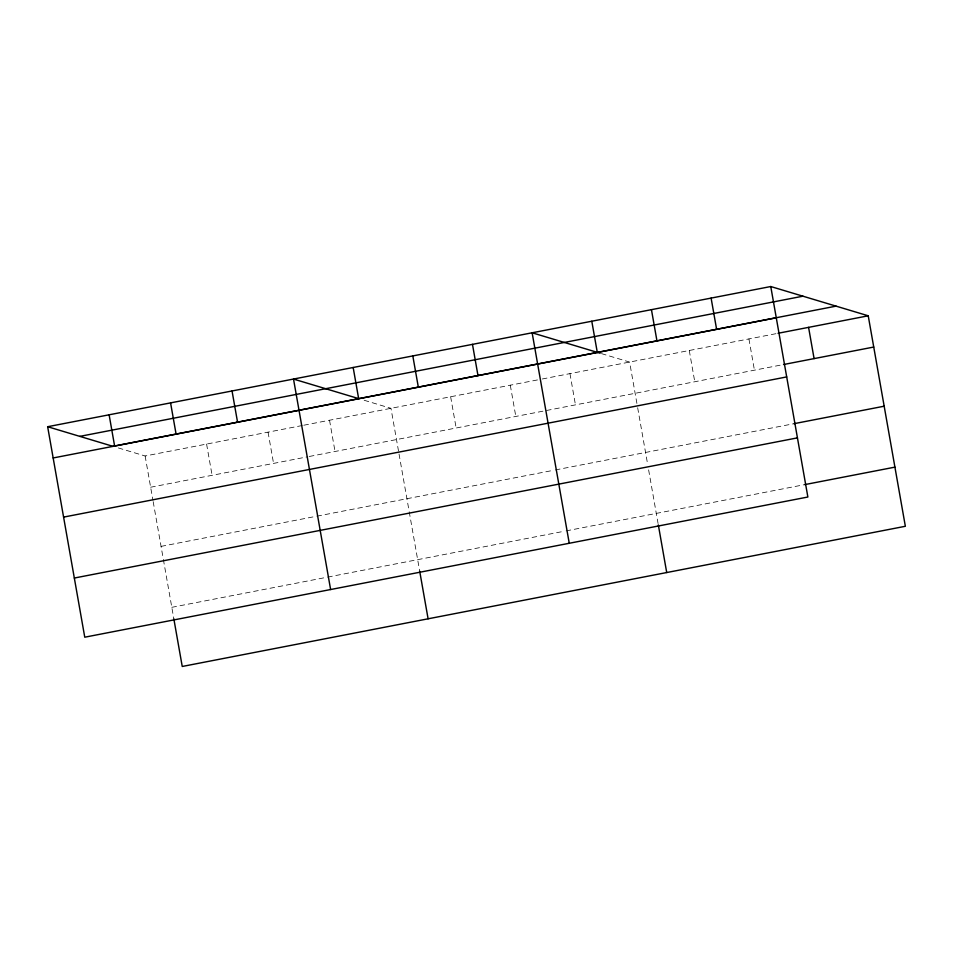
<?xml version="1.0" encoding="UTF-8"?>
<svg xmlns="http://www.w3.org/2000/svg" width="953" height="953" viewBox="0 0 953 953"><rect width="100%" height="100%" fill="white"/><g stroke="black" fill="none" stroke-linecap="round" stroke-linejoin="round"><path stroke-width="0.71" stroke-dasharray="4.76 3.57" d="M118.315 447.934L145.13 455.987L302.363 425.503M303.793 425.229L540.851 379.27M542.305 378.984L776.564 333.574M150.634 487.233L307.867 456.749M309.296 456.475L782.079 364.82M161.069 546.379L315.443 516.455M316.873 516.181L553.884 470.234M555.337 469.948L793.968 423.692M171.814 607.323L326.188 577.399M327.618 577.113L564.629 531.166M566.082 530.892L804.713 484.624M601.462 353.611L629.611 362.069L637.414 406.3M364.177 400.272L390.98 408.325L398.783 452.556M748.927 338.934L754.431 370.181M689.269 350.501L694.773 381.748M637.664 407.741L647.599 464.063M648.624 469.865L658.07 523.495M569.954 373.636L575.457 404.882M510.296 385.191L515.811 416.437M450.638 396.758L456.153 428.004M399.033 453.997L408.968 510.331M409.218 511.773L419.701 571.204M329.524 420.237L335.027 451.484M268.055 432.162L273.559 463.408M206.587 444.074L212.102 475.321M145.13 455.987L152.921 500.218M153.183 501.659L163.106 557.993M163.368 559.435L173.839 618.866"/><path stroke-width="1.43" d="M770.763 286.531L807.87 497.013L84.757 637.2L47.65 426.718L770.763 286.531L868.231 315.8L905.35 526.282L182.237 666.469L173.839 618.866M79.814 436.379L802.926 296.192M836.067 306.139L112.954 446.326L47.65 426.718M53.165 457.964L776.266 317.778M778.029 333.288L868.231 315.8M783.533 364.534L873.746 347.047M63.589 517.11L786.701 376.923M793.968 423.692L884.17 406.204M74.334 578.042L797.447 437.868M804.713 484.624L894.927 467.137M600.128 353.206L532.131 332.788L569.251 543.27M358.816 398.664L293.512 379.056L330.62 589.538M808.585 327.367L814.088 358.614M711.105 298.098L716.62 329.345M651.447 309.665L656.962 340.912M658.332 524.936L666.719 572.55M591.789 321.232L597.305 352.479M472.474 344.355L477.989 375.601M412.816 355.922L418.331 387.168M419.701 571.204L428.1 618.807M353.17 367.489L358.673 398.735M232.044 390.968L237.559 422.215M170.575 402.881L176.091 434.127M109.118 414.793L114.622 446.04"/></g></svg>
